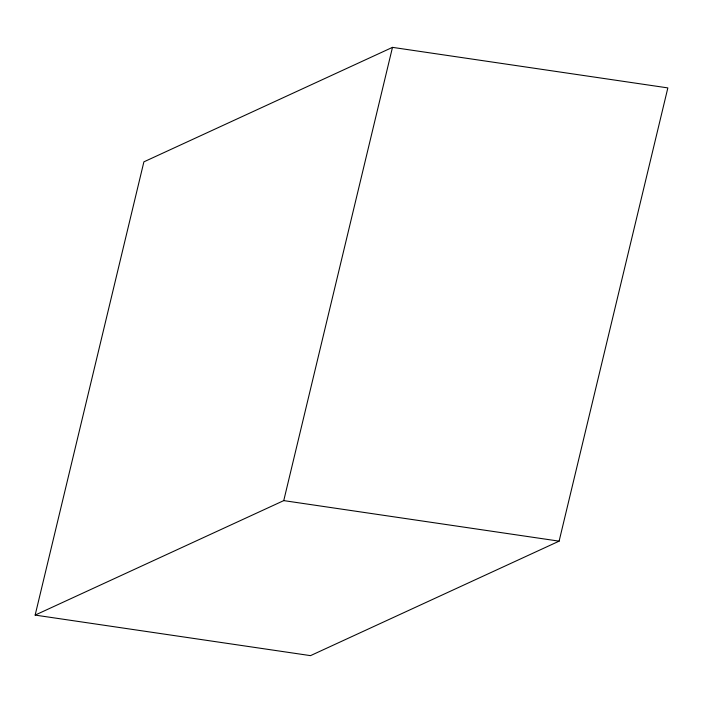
<?xml version="1.0" encoding="UTF-8"?>
<svg xmlns="http://www.w3.org/2000/svg" width="703" height="703" viewBox="0 0 703 703"><rect width="100%" height="100%" fill="white"/><g stroke="black" fill="none" stroke-linecap="round" stroke-linejoin="round"><path stroke-width="1.05" d="M35.15 615.099L143.887 161.848L392.485 47.365L667.85 87.901L559.113 541.152L310.515 655.635L35.15 615.099L283.748 500.615L559.113 541.152M283.748 500.615L392.485 47.365"/></g></svg>
